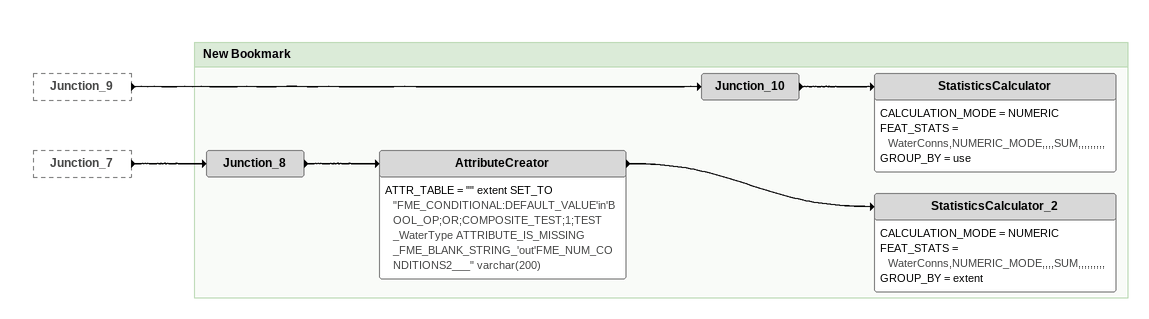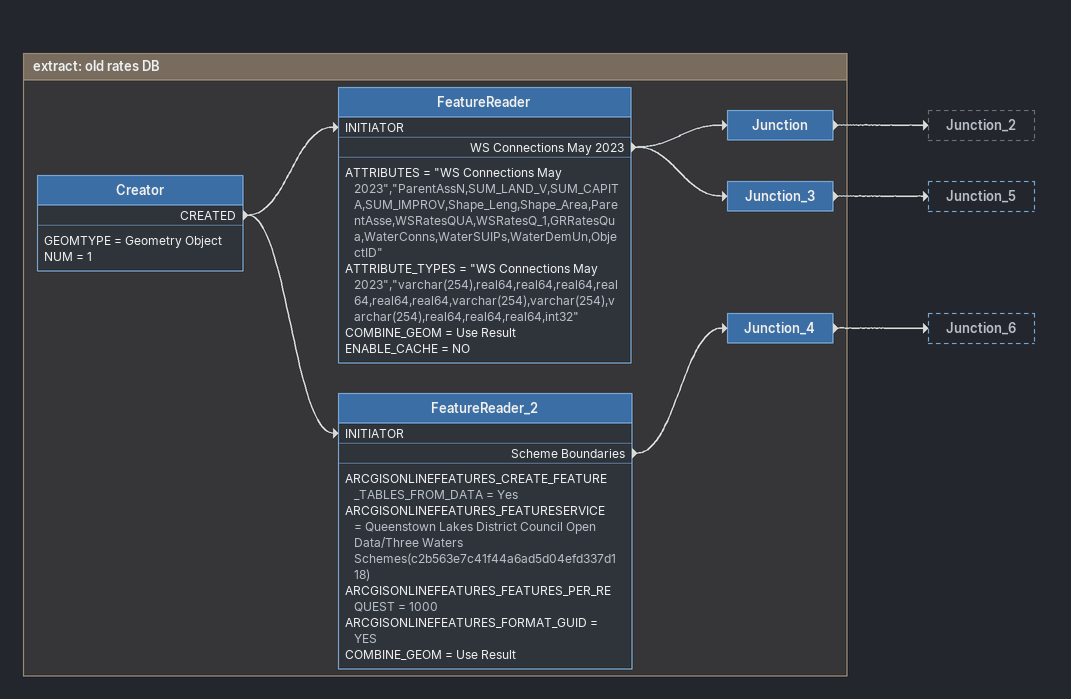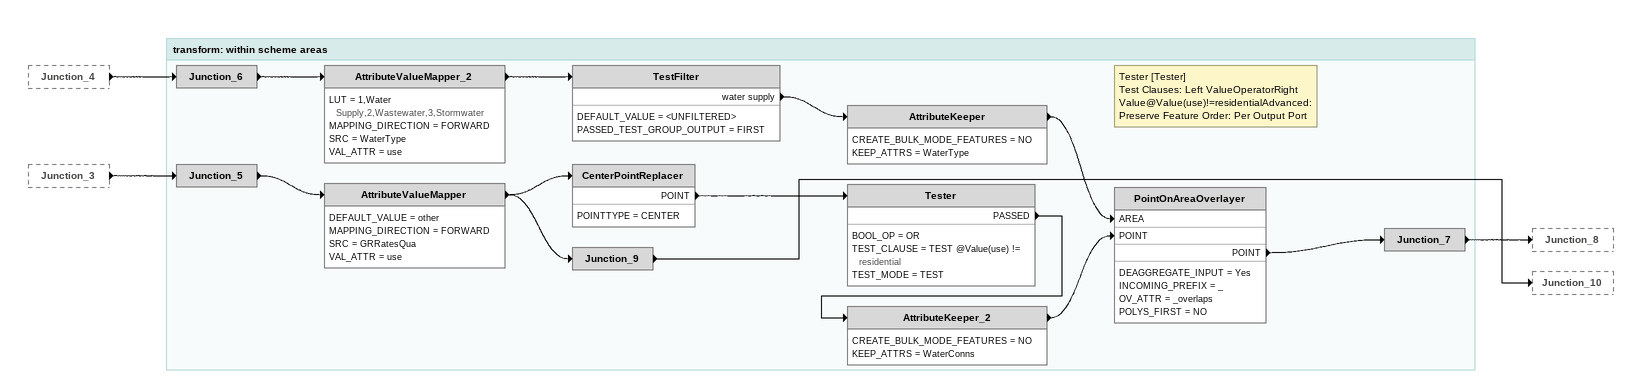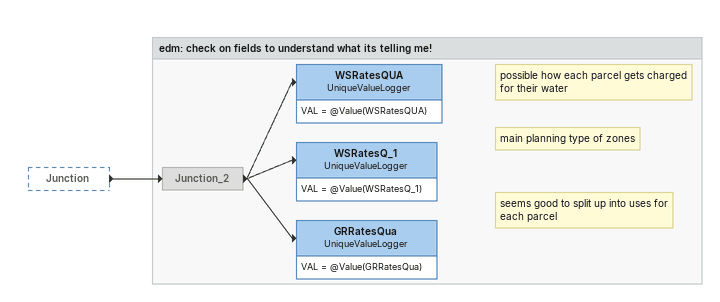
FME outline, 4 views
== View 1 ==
Junction_9 [outside]
    -> Junction_10
Junction_7 [outside]
    -> Junction_8

Bookmark: New Bookmark
Junction_10
    -> StatisticsCalculator
StatisticsCalculator
    CALCULATION_MODE = NUMERIC
    FEAT_STATS = WaterConns,NUMERIC_MODE,,,,SUM,,,,,,,,,
    GROUP_BY = use
Junction_8
    -> AttributeCreator
AttributeCreator
    ATTR_TABLE = "" extent SET_TO "FME_CONDITIONAL:DEFAULT_VALUE'in'BOOL_OP;OR;COMPOSITE_TEST;1;TEST _WaterType ATTRIBUTE_IS_MISSING _FME_BLANK_STRING_'out'FME_NUM_CONDITIONS2___" varchar(200)
    -> StatisticsCalculator_2
StatisticsCalculator_2
    CALCULATION_MODE = NUMERIC
    FEAT_STATS = WaterConns,NUMERIC_MODE,,,,SUM,,,,,,,,,
    GROUP_BY = extent

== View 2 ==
Bookmark: extract: old rates DB
Creator
    GEOMTYPE = Geometry Object
    NUM = 1
    CREATED -> FeatureReader [INITIATOR]
    CREATED -> FeatureReader_2 [INITIATOR]
FeatureReader
    ATTRIBUTES = "WS Connections May 2023","ParentAssN,SUM_LAND_V,SUM_CAPITA,SUM_IMPROV,Shape_Leng,Shape_Area,ParentAsse,WSRatesQUA,WSRatesQ_1,GRRatesQua,WaterConns,WaterSUIPs,WaterDemUn,ObjectID"
    ATTRIBUTE_TYPES = "WS Connections May 2023","varchar(254),real64,real64,real64,real64,real64,real64,varchar(254),varchar(254),varchar(254),real64,real64,real64,int32"
    COMBINE_GEOM = Use Result
    ENABLE_CACHE = NO
    WS Connections May 2023 -> Junction
    WS Connections May 2023 -> Junction_3
Junction
    -> Junction_2
Junction_3
    -> Junction_5
FeatureReader_2
    ARCGISONLINEFEATURES_CREATE_FEATURE_TABLES_FROM_DATA = Yes
    ARCGISONLINEFEATURES_FEATURESERVICE = Queenstown Lakes District Council Open Data/Three Waters Schemes(c2b563e7c41f44a6ad5d04efd337d118)
    ARCGISONLINEFEATURES_FEATURES_PER_REQUEST = 1000
    ARCGISONLINEFEATURES_FORMAT_GUID = YES
    COMBINE_GEOM = Use Result
    Scheme Boundaries -> Junction_4
Junction_4
    -> Junction_6

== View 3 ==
Junction_4 [outside]
    -> Junction_6
Junction_3 [outside]
    -> Junction_5

Bookmark: transform: within scheme areas
Junction_5
    -> AttributeValueMapper
AttributeValueMapper
    DEFAULT_VALUE = other
    MAPPING_DIRECTION = FORWARD
    SRC = GRRatesQua
    VAL_ATTR = use
    -> CenterPointReplacer
    -> Junction_9
CenterPointReplacer
    POINTTYPE = CENTER
    POINT -> Tester
Note: Tester [Tester] / Test Clauses: Left ValueOperatorRight Value@Value(use)!=residentialAdvanced: / Preserve Feature Order: Per Output Port
Tester
    BOOL_OP = OR
    TEST_CLAUSE = TEST @Value(use) != residential
    TEST_MODE = TEST
    PASSED -> AttributeKeeper_2
AttributeKeeper_2
    CREATE_BULK_MODE_FEATURES = NO
    KEEP_ATTRS = WaterConns
    -> PointOnAreaOverlayer [POINT]
Junction_9
    -> Junction_10
Junction_6
    -> AttributeValueMapper_2
AttributeValueMapper_2
    LUT = 1,Water Supply,2,Wastewater,3,Stormwater
    MAPPING_DIRECTION = FORWARD
    SRC = WaterType
    VAL_ATTR = use
    -> TestFilter
TestFilter
    DEFAULT_VALUE = <UNFILTERED>
    PASSED_TEST_GROUP_OUTPUT = FIRST
    water supply -> AttributeKeeper
AttributeKeeper
    CREATE_BULK_MODE_FEATURES = NO
    KEEP_ATTRS = WaterType
    -> PointOnAreaOverlayer [AREA]
PointOnAreaOverlayer
    DEAGGREGATE_INPUT = Yes
    INCOMING_PREFIX = _
    OV_ATTR = _overlaps
    POLYS_FIRST = NO
    POINT -> Junction_7
Junction_7
    -> Junction_8

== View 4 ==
Junction [outside]
    -> Junction_2

Bookmark: edm: check on fields to understand what its telling me!
Junction_2 [off]
    -> WSRatesQUA
    -> WSRatesQ_1
    -> GRRatesQua
Note: possible how each parcel gets charged for their water
WSRatesQUA: UniqueValueLogger
    VAL = @Value(WSRatesQUA)
Note: main planning type of zones
WSRatesQ_1: UniqueValueLogger
    VAL = @Value(WSRatesQ_1)
Note: seems good to split up into uses for each parcel
GRRatesQua: UniqueValueLogger
    VAL = @Value(GRRatesQua)
